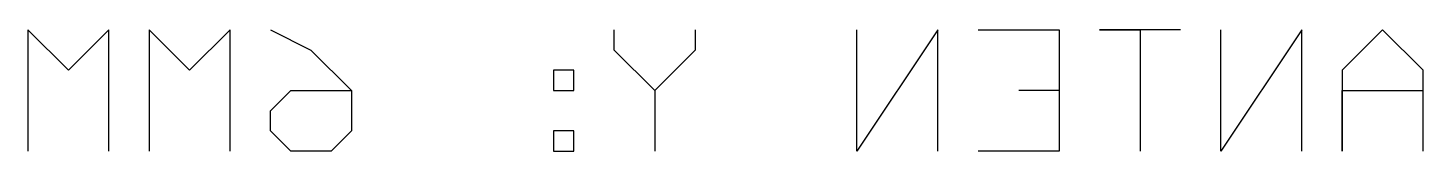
# Model space of a CAD drawing. Header units: millimetres. Extents: x 60.9 to 110.6, y 34.2 to 69.3.
# Drawn here: x 103.67 to 110.56, y 62.3 to 62.9 of the extents above; entities that cross this region are included whole.
import ezdxf

# ---------------------------------------------------------------- set-up
doc = ezdxf.new("R2010")
doc.units = ezdxf.units.MM
doc.layers.add('BottomOverlay', color=54, linetype='Continuous')

msp = doc.modelspace()

# ---------------------------------------------------------------- linework, layer by layer
at = {"layer": 'BottomOverlay'}
for p, q in [((103.8657, 62.6981), (103.6658, 62.8981)), ((103.6658, 62.8981), (103.6658, 62.2982)), ((104.0656, 62.8981), (103.8657, 62.6981)), ((104.0656, 62.2982), (104.0656, 62.8981)), ((104.4655, 62.6981), (104.2656, 62.8981)), ((104.2656, 62.8981), (104.2656, 62.2982)), ((104.6654, 62.8981), (104.4655, 62.6981)), ((104.6654, 62.2982), (104.6654, 62.8981)), ((104.8654, 62.8981), (105.0653, 62.7981)), ((106.5648, 62.7981), (106.5648, 62.8981)), ((106.9647, 62.8981), (106.9647, 62.7981)), ((108.1643, 62.8981), (107.7644, 62.2982)), ((107.7644, 62.2982), (107.7644, 62.8981)), ((108.1643, 62.2982), (108.1643, 62.8981)), ((108.3642, 62.8981), (108.7641, 62.8981)), ((108.7641, 62.8981), (108.7641, 62.2982)), ((109.3639, 62.8981), (108.964, 62.8981)), ((108.964, 62.8981), (109.164, 62.8981)), ((109.164, 62.8981), (109.164, 62.2982)), ((109.9637, 62.8981), (109.5638, 62.2982)), ((109.5638, 62.2982), (109.5638, 62.8981)), ((109.9637, 62.2982), (109.9637, 62.8981)), ((110.3636, 62.8981), (110.1637, 62.6981)), ((110.5635, 62.6981), (110.3636, 62.8981)), ((105.0653, 62.7981), (105.2652, 62.5982)), ((106.7648, 62.5982), (106.5648, 62.7981)), ((106.9647, 62.7981), (106.7648, 62.5982)), ((106.3649, 62.6981), (106.2649, 62.6981)), ((106.2649, 62.6981), (106.2649, 62.5982)), ((106.3649, 62.5982), (106.3649, 62.6981)), ((110.1637, 62.6981), (110.1637, 62.2982)), ((110.5635, 62.2982), (110.5635, 62.6981)), ((104.8654, 62.4982), (104.9653, 62.5982)), ((104.9653, 62.5982), (105.2652, 62.5982)), ((105.2652, 62.5982), (105.2652, 62.3982)), ((106.2649, 62.5982), (106.3649, 62.5982)), ((106.7648, 62.5982), (106.7648, 62.2982)), ((108.7641, 62.5982), (108.5642, 62.5982)), ((110.1637, 62.2982), (110.1637, 62.5982)), ((110.1637, 62.5982), (110.5635, 62.5982)), ((104.8654, 62.3982), (104.8654, 62.4982)), ((104.9653, 62.2982), (104.8654, 62.3982)), ((105.2652, 62.3982), (105.1653, 62.2982)), ((106.3649, 62.3982), (106.2649, 62.3982)), ((106.2649, 62.3982), (106.2649, 62.2982)), ((106.3649, 62.2982), (106.3649, 62.3982)), ((105.1653, 62.2982), (104.9653, 62.2982)), ((106.2649, 62.2982), (106.3649, 62.2982)), ((108.7641, 62.2982), (108.3642, 62.2982))]:
    msp.add_line(p, q, dxfattribs=at)

doc.saveas('drawing.dxf')
